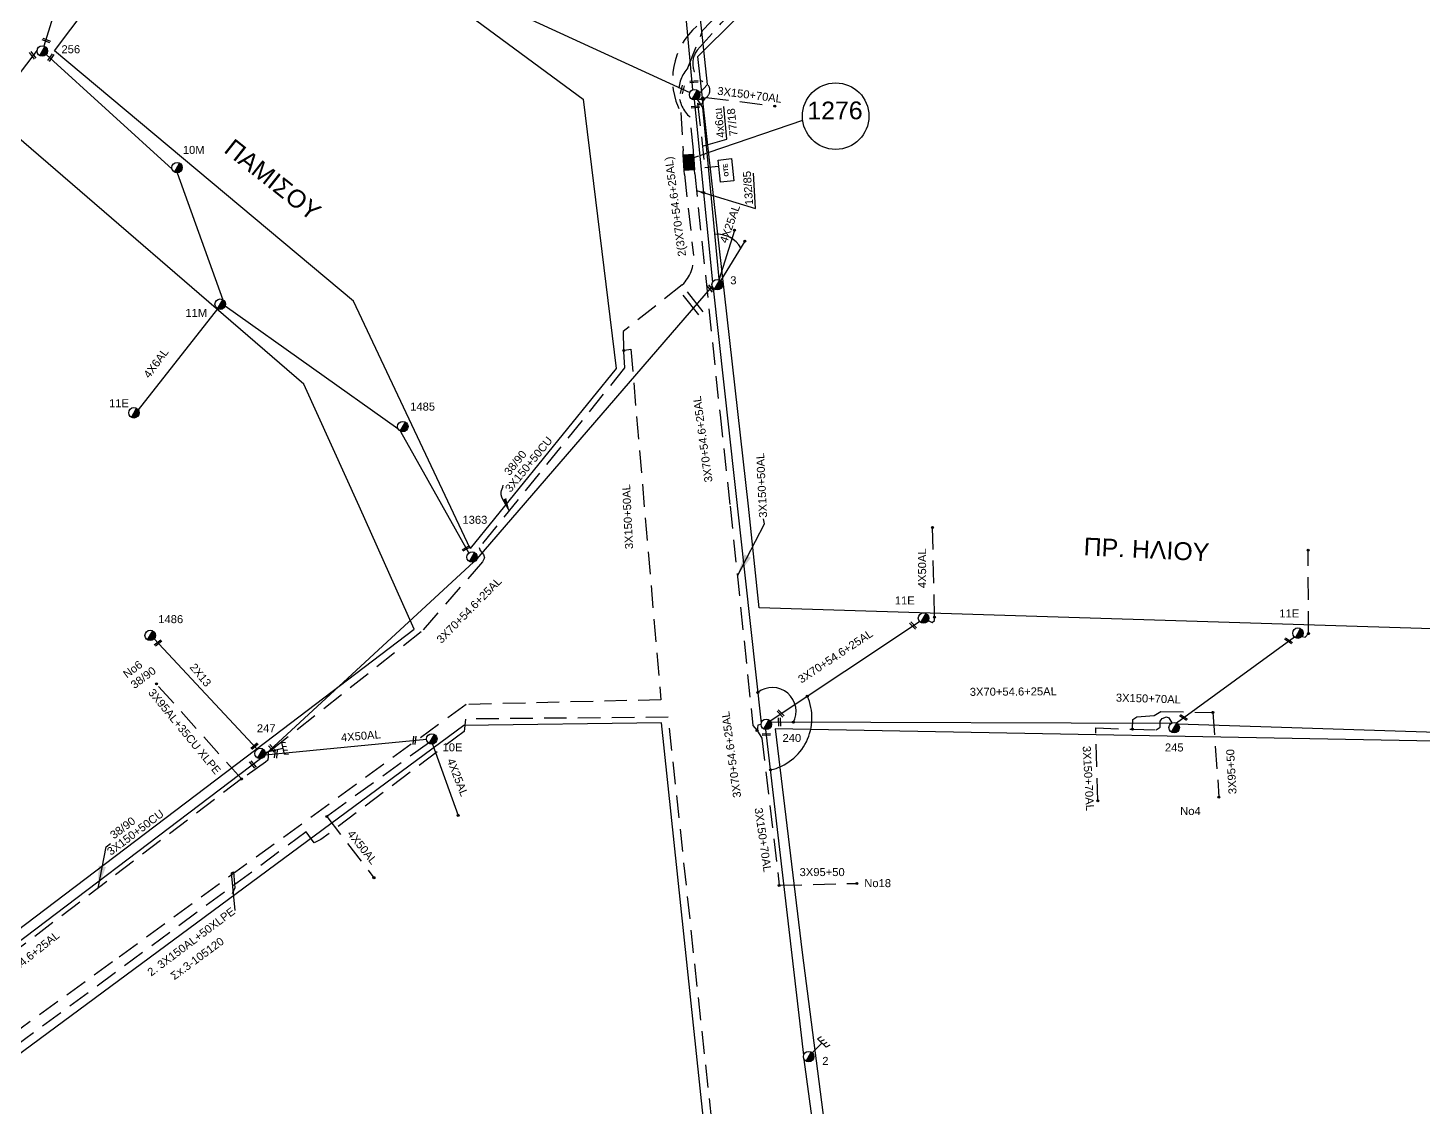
# Model space of a CAD drawing. Header units: millimetres. Extents: x 926 to 2032, y 728 to 1260.
# Drawn here: x 1710.7 to 1867.6, y 991.3 to 1112.6 of the extents above; entities that cross this region are included whole.
import ezdxf

# ---------------------------------------------------------------- set-up
doc = ezdxf.new("R2010")
doc.units = ezdxf.units.MM
doc.linetypes.add('DASHED', pattern=[19.05, 12.7, -6.35])
for name, color, linetype in [('Link Box 4 Διευθύνσεων', 7, 'Continuous'), ('Pillar OTE', 7, 'Continuous'), ('Άγνωστα', 7, 'Continuous'), ('Γέφυρες Εναέριου Δικτύου', 7, 'Continuous'), ('Γείωση', 7, 'Continuous'), ('Γυμνά εναέρια ΧΤ (3Φ)   4x50AL', 7, 'Continuous'), ('Εναέρια παροχή ΧΤ 4x25', 7, 'SYN_LINE'), ('Επιγραφές - Σχήματα', 7, 'Continuous'), ('Καλώδια ΧΤ   3x150+50AL', 7, 'DASHED'), ('Καλώδια ΧΤ   3x150+50CU', 7, 'DASHED'), ('Καλώδια ΧΤ   3x150+70AL', 7, 'DASHED'), ('Καλώδια ΧΤ   3x150AL+50XLPE', 7, 'DASHED'), ('Καλώδια ΧΤ   3x95+50 AL XLPE', 7, 'DASHED'), ('Καλώδια ΧΤ   3x95+50CU', 7, 'DASHED'), ('Μηχανική τομή', 7, 'Continuous'), ('Στύλος ΦΜ', 7, 'Continuous'), ('Στύλος ΦΜ @ 1', 7, 'Continuous'), ('Συνδέσεις', 7, 'Continuous'), ('Συνεστραμμένα ΧΤ   3x70+54.6+25 AL', 7, 'SYN_LINE'), ('Τομή', 7, 'Continuous'), ('Υπόβαθρο ΔΕΗ', 7, 'Continuous'), ('Υπόγεια καλώδια Δικτύου ΧΤ και Παρ. ΧΤ - 3X150+70 AL', 7, 'DASHED'), ('Υπόγεια καλώδια Παροχών ΧΤ   4x50AL', 7, 'DASHED'), ('Υπόγεια καλώδια Παροχών ΧΤ   4x6', 7, 'DASHED')]:
    doc.layers.add(name, color=color, linetype=linetype)
doc.styles.get("Standard").update_dxf_attribs({"font": 'arial.ttf'})
doc.linetypes.add('SYN_LINE', pattern='A,0.5,-0.0001,["/\\/\\/\\/",Standard,S=0.1,R=0,X=0,Y=-0.05],-0.25', length=0.7501)
doc.dimstyles.new('ISO-25', dxfattribs={"dimtxt": 2.5, "dimasz": 2.5, "dimexe": 1.25, "dimexo": 0.625, "dimtad": 1, "dimtxsty": 'Standard', "dimcen": 2.5, "dimadec": 0, "dimazin": 0, "dimtfac": 1, "dimtmove": 0, "dimatfit": 3, "dimfxl": 1, "dimarcsym": 0})

# ---------------------------------------------------------------- blocks, each defined once
blk = doc.blocks.new('ΥΠΑΡΧΩΝ ΤΣΙΜΕΝΤΕΝΙΟΣ ΣΤΥΛΟΣ')
at = {"layer": 'Στύλος ΦΜ'}
blk.add_hatch(color=256, dxfattribs=at).paths.add_polyline_path([(-1.29, -2.28, 0.574793), (2.62, 0, 0.268822), (1.3, 2.27)])
blk.add_line((-1.29, -2.28), (1.3, 2.27), dxfattribs=at)
blk.add_circle((0, 0), 2.62, dxfattribs=at)
at = {"layer": 'Στύλος ΦΜ', "flags": 4}
for tag, p in [('ΤΥΠΟΣ', (-4.91, 3.03)), ('ΑΡΙΘΜΟΣ', (-4.68, 8.05))]:
    blk.add_attdef(tag, p, '', height=4, dxfattribs=at)
blk = doc.blocks.new('ΜΗΧΑΝΙΚΗ ΤΟΜΗ')
at = {"layer": 'Μηχανική τομή', "ltscale": 40}
for p, q in [((-1.89, 0.78), (1.89, 0.78)), ((1.89, 0), (-1.89, 0))]:
    blk.add_line(p, q, dxfattribs=at)
blk = doc.blocks.new('LINK BOX 4 ΑΝΑΧΩΡΗΣΕΩΝ')
at = {"layer": 'Link Box 4 Διευθύνσεων', "ltscale": 40}
blk.add_hatch(color=256, dxfattribs=at).paths.add_polyline_path([(-3.54, 0), (-3.54, -4.67), (3.54, -4.67), (3.54, 0)])
for p, q in [((-3.54, 0), (-5.33, 0)), ((5.33, 0), (3.54, 0)), ((-3.54, -4.67), (-5.33, -4.67)), ((5.33, -4.67), (3.54, -4.67))]:
    blk.add_line(p, q, dxfattribs=at)
blk.add_lwpolyline([(-3.54, -4.67), (-3.54, 0), (3.54, 0), (3.54, -4.67)], close=True, dxfattribs=at)
blk = doc.blocks.new('_ΣΥΝΔΕΣΗ')
at = {"layer": 'Συνδέσεις', "linetype": 'SYN_LINE', "ltscale": 40}
blk.add_hatch(color=256, dxfattribs=at).paths.add_polyline_path([(0.5, -0.01, 1), (-0.5, -0.01, 1)])
at = {"layer": 'Συνδέσεις'}
blk.add_circle((0, -0.01), 0.5, dxfattribs=at)
blk = doc.blocks.new('ΓΕΙΩΣΗ')
at = {"layer": 'Γείωση', "ltscale": 40}
for p, q in [((-2.34, 11.45), (-3, 9.45)), ((-0.34, 11.45), (-1, 9.45)), ((0, 9.45), (0, 0)), ((1.66, 11.45), (1, 9.45)), ((3.66, 11.45), (3, 9.45))]:
    blk.add_line(p, q, dxfattribs=at)
blk.add_lwpolyline([(-3, 9.45), (3, 9.45)], dxfattribs=at)
blk = doc.blocks.new('ΤΟΜΗ')
at = {"layer": 'Τομή', "ltscale": 40}
for p, q in [((-5.68, 0), (5.68, 0)), ((5.68, -2.33), (-5.68, -2.33))]:
    blk.add_line(p, q, dxfattribs=at)
blk = doc.blocks.new('TSONTA XT1')
at = {"ltscale": 40}
h = blk.add_hatch(color=256, dxfattribs=at)
h.dxf.hatch_style = 1
h.paths.add_polyline_path([(595.96, 2487.66), (597.07, 2488.77), (595.96, 2489.87), (594.85, 2488.77)])
blk.add_lwpolyline([(594.85, 2488.77), (595.96, 2489.87), (597.07, 2488.77), (595.96, 2487.66)], close=True, dxfattribs=at)
blk = doc.blocks.new('PILLAR ΟΤΕ')
at = {"layer": 'Pillar OTE', "ltscale": 40}
blk.add_lwpolyline([(-3.31, 2.02), (3.39, 2.02), (3.39, -1.99), (-3.31, -1.99)], close=True, dxfattribs=at)
at = {"layer": 'Pillar OTE', "insert": (-1.81, 0.71), "char_height": 1.3575, "width": 109.961, "attachment_point": 1}
blk.add_mtext('{\\fArial|b1|i0|c161|p34;OTE}', dxfattribs=at)

msp = doc.modelspace()

# ---------------------------------------------------------------- linework, layer by layer
at = {"layer": 'Άγνωστα', "color": 173, "linetype": 'SYN_LINE', "ltscale": 15}
for points in [[(1785.78, 1104.82), (1786.52, 1103.67), (1788.4, 1083.98)], [(1788.4, 1084.29), (1790.18, 1089.89)]]:
    msp.add_lwpolyline(points, dxfattribs=at)
at = {"layer": 'Άγνωστα', "color": 173, "linetype": 'SYN_LINE', "ltscale": 10}
msp.add_lwpolyline([(1788.58, 1084.17), (1791.31, 1088.64)], dxfattribs=at)
at = {"layer": 'Άγνωστα', "color": 6, "linetype": 'SYN_LINE', "ltscale": 20}
msp.add_lwpolyline([(1731.99, 1081.04), (1723.06, 1069.69)], dxfattribs=at)
at = {"layer": 'Άγνωστα', "color": 62, "linetype": 'DASHED', "ltscale": 0.2}
msp.add_lwpolyline([(1853.96, 1044.2), (1854.33, 1044.12), (1854.7, 1044.51), (1854.64, 1053.9)], dxfattribs=at)
at = {"layer": 'Άγνωστα', "color": 2}
msp.add_lwpolyline([(1724.85, 1043.92), (1736.44, 1031.53)], dxfattribs=at)
at = {"layer": 'Γέφυρες Εναέριου Δικτύου'}
for centre, radius, start, end in [((1794.39, 1035.79), 2.66, 330.8166, 128.2178), ((1792.84, 1035.03), 6, 282.8202, 24.1837)]:
    msp.add_arc(centre, radius, start, end, dxfattribs=at)
at = {"layer": 'Γυμνά εναέρια ΧΤ (3Φ)   4x50AL', "color": 2}
msp.add_lwpolyline([(1737.33, 1030.87), (1755.49, 1032.64)], dxfattribs=at)
at = {"layer": 'Εναέρια παροχή ΧΤ 4x25', "color": 2, "ltscale": 20}
msp.add_lwpolyline([(1756.17, 1032.08), (1759.04, 1024.08)], dxfattribs=at)
at = {"layer": 'Επιγραφές - Σχήματα'}
for points in [[(1787.27, 1098.63), (1797.8, 1102.23)], [(1786.7, 1098.43), (1786.95, 1098.52)], [(1787.08, 1098.56), (1787.21, 1098.61)], [(1785.32, 1097.96), (1786.1, 1098.23)], [(1786.36, 1098.32), (1786.56, 1098.39)], [(1733.97, 1013.37), (1733.56, 1017.61), (1733.77, 1017.72), (1733.94, 1015.94), (1733.61, 1015.27)]]:
    msp.add_lwpolyline(points, dxfattribs=at)
at = {"layer": 'Επιγραφές - Σχήματα', "color": 7}
msp.add_circle((1801.51, 1102.7), 3.74, dxfattribs=at)
at = {"layer": 'Επιγραφές - Σχήματα'}
msp.add_arc((1788.18, 1086.36), 3.06, 28.701, 96.0392, dxfattribs=at)
at = {"layer": 'Καλώδια ΧΤ   3x150+50AL', "color": 30, "ltscale": 0.2}
msp.add_lwpolyline([(1786.54, 1112.31), (1793.24, 1119.32), (1797.6, 1123.81), (1800.03, 1126.46), (1801.11, 1127.56), (1801.52, 1127.98, 0.516774), (1801.39, 1128.74), (1800.81, 1129.2)], format="xyb", dxfattribs=at)
for points in [[(1784.89, 1108.12), (1786.54, 1112.31)], [(1785.51, 1098.86), (1785.14, 1102.58)]]:
    msp.add_lwpolyline(points, dxfattribs=at)
at = {"layer": 'Καλώδια ΧΤ   3x150+50AL', "color": 6, "ltscale": 0.2}
msp.add_lwpolyline([(1784.08, 1103.12), (1784.34, 1098.8)], dxfattribs=at)
at = {"layer": 'Καλώδια ΧΤ   3x150+50AL', "color": 133, "ltscale": 0.2}
for points in [[(1785.66, 1096.2), (1788.5, 1069.12)], [(1777.77, 1076.39), (1778.47, 1076.5), (1781.84, 1037.07)], [(1788.5, 1069.12), (1789.64, 1058.85), (1792.19, 1034.18), (1792.66, 1033.62)]]:
    msp.add_lwpolyline(points, dxfattribs=at)
at = {"layer": 'Καλώδια ΧΤ   3x150+50AL', "color": 151, "ltscale": 0.2}
msp.add_lwpolyline([(1790.03, 966.97), (1782.68, 1035.11), (1759.87, 1034.91), (1759.74, 1033.52), (1743.61, 1021.36), (1742.84, 1020.99), (1741.96, 1022.22)], dxfattribs=at)
at = {"layer": 'Καλώδια ΧΤ   3x150+50AL', "color": 6, "ltscale": 0.2}
msp.add_arc((1791.13, 1106.83), 7.97, 131.1399, 207.7864, dxfattribs=at)
at = {"layer": 'Καλώδια ΧΤ   3x150+50AL', "color": 30, "ltscale": 0.2}
msp.add_arc((1787.74, 1105.47), 3.89, 137.112, 227.9336, dxfattribs=at)
at = {"layer": 'Καλώδια ΧΤ   3x150+50CU', "color": 133, "ltscale": 0.2}
for points in [[(1784.49, 1096.14), (1785.52, 1087.03)], [(1784.25, 1083.74), (1777.6, 1078.47), (1777.66, 1076.41)], [(1777.66, 1076.25), (1777.77, 1074.4), (1761.42, 1054.18), (1761.54, 1053.87), (1761.9, 1053.4), (1762.02, 1053.04), (1761.8, 1052.59), (1754.89, 1044.72), (1737.68, 1031.14), (1737.67, 1030.69), (1737.64, 1030.28), (1737.39, 1030.04), (1734.67, 1028.17), (1709.19, 1008.77), (1700.7, 1019.55)]]:
    msp.add_lwpolyline(points, dxfattribs=at)
msp.add_arc((1781.37, 1086.73), 4.16, 313.913, 4.1371, dxfattribs=at)
at = {"layer": 'Καλώδια ΧΤ   3x150+70AL', "color": 133, "ltscale": 0.2}
for points in [[(1785.92, 1110.11), (1788.63, 1113.14), (1797.59, 1122.32), (1802.31, 1127.11), (1803.39, 1128.15)], [(1786.93, 1104.78), (1794.69, 1103.85)]]:
    msp.add_lwpolyline(points, dxfattribs=at)
for centre, radius, start, end in [((1787.86, 1108.64), 2.43, 142.799, 237.4233), ((1786.36, 1105.6), 1, 250.5286, 79.0911)]:
    msp.add_arc(centre, radius, start, end, dxfattribs=at)
at = {"layer": 'Καλώδια ΧΤ   3x150AL+50XLPE', "color": 133, "ltscale": 0.2}
msp.add_lwpolyline([(1781.84, 1037.07), (1759.93, 1036.55), (1720.17, 1007.61), (1704.21, 996.01), (1707.78, 990.7)], dxfattribs=at)
at = {"layer": 'Καλώδια ΧΤ   3x150AL+50XLPE', "color": 151, "ltscale": 0.2}
msp.add_lwpolyline([(1741.96, 1022.22), (1705.88, 995.63), (1708.62, 991.28)], dxfattribs=at)
at = {"layer": 'Καλώδια ΧΤ   3x95+50 AL XLPE', "color": 133, "ltscale": 0.2}
msp.add_lwpolyline([(1734.67, 1028.17), (1725.11, 1038.86)], dxfattribs=at)
at = {"layer": 'Καλώδια ΧΤ   3x95+50CU', "color": 62, "ltscale": 0.2}
msp.add_lwpolyline([(1834.89, 1033.76), (1834.94, 1034.86), (1835.37, 1035.15), (1837.33, 1035.3), (1838.09, 1035.76), (1843.94, 1035.66), (1844.61, 1026.13)], dxfattribs=at)
at = {"layer": 'Καλώδια ΧΤ   3x95+50CU', "color": 133, "ltscale": 0.2}
msp.add_lwpolyline([(1795.16, 1016.21), (1803.9, 1016.43)], dxfattribs=at)
at = {"layer": 'Συνεστραμμένα ΧΤ   3x70+54.6+25 AL', "color": 173, "ltscale": 20}
msp.add_lwpolyline([(1786.21, 1105.28), (1787.08, 1106.26), (1782.54, 1148.83)], dxfattribs=at)
at = {"layer": 'Συνεστραμμένα ΧΤ   3x70+54.6+25 AL', "color": 62, "ltscale": 20}
for points in [[(1785.44, 1105.66), (1781.63, 1147.19)], [(1711.7, 1110.13), (1690.73, 1082.67)], [(1785.6, 1104.52), (1787.66, 1084.02)], [(1787.72, 1083.37), (1793.12, 1034.44)], [(1839.83, 1034.47), (1853.1, 1044.14)], [(1794.22, 1034.58), (1839.25, 1034.43)], [(1839.98, 1034.38), (1874.94, 1033.26)]]:
    msp.add_lwpolyline(points, dxfattribs=at)
at = {"layer": 'Συνεστραμμένα ΧΤ   3x70+54.6+25 AL', "color": 6, "ltscale": 20}
for points in [[(1722.34, 1142.49), (1712.45, 1110.58)], [(1712.71, 1109.62), (1726.87, 1096.75)], [(1727.43, 1096.32), (1732.58, 1082.06)], [(1732.85, 1081.38), (1752.26, 1067.59)], [(1752.57, 1067.25), (1760.23, 1053.57)]]:
    msp.add_lwpolyline(points, dxfattribs=at)
at = {"layer": 'Συνεστραμμένα ΧΤ   3x70+54.6+25 AL', "color": 133, "ltscale": 20}
for points in [[(1757.23, 1118.16), (1785.11, 1105.35)], [(1794.13, 1034.71), (1810.94, 1045.88)], [(1797.91, 997.12), (1793.64, 1033.72)], [(1802.45, 963.45), (1797.97, 996.64)]]:
    msp.add_lwpolyline(points, dxfattribs=at)
at = {"layer": 'Συνεστραμμένα ΧΤ   3x70+54.6+25 AL', "color": 2, "ltscale": 20}
for points in [[(1787.62, 1083.57), (1761.16, 1052.92)], [(1760.8, 1052.57), (1737.35, 1030.93)], [(1736.81, 1030.45), (1703.46, 1005.16)]]:
    msp.add_lwpolyline(points, dxfattribs=at)
at = {"layer": 'Υπόβαθρο ΔΕΗ'}
for points in [[(1905.5, 1162.95), (1922.72, 1154.35), (1908.67, 1121.5), (1890.1, 1078.22), (1881.82, 1058.85), (1875.8, 1044.84), (1792.91, 1047.42), (1791.71, 1058.85), (1786.02, 1109.42), (1812.08, 1135.3), (1827.12, 1150.86), (1839.23, 1162.95)], [(1803.53, 963.99), (1868.76, 971.38), (1874.89, 1032.3), (1794.7, 1033.82), (1797.75, 1008.64), (1803.53, 963.99)]]:
    msp.add_lwpolyline(points, dxfattribs=at)
for points in [[(1760.38, 1054.08), (1760.38, 1054.08), (1760.38, 1054.08), (1747.29, 1081.89), (1713.63, 1110.05), (1732.23, 1134.74), (1773.1, 1104.59), (1776.83, 1074.33)], [(1634.55, 954.76), (1652.79, 968.58), (1695.12, 1000.29), (1715.96, 1016.08), (1737.39, 1032.3), (1754.09, 1045.01), (1747.9, 1058.85), (1741.7, 1072.57), (1707.42, 1102.08), (1674.16, 1058.85), (1650.05, 1027.34), (1624.19, 993.44), (1594.49, 954.76), (1584.27, 941.2), (1586.35, 922.15), (1593.74, 923.59), (1606.79, 933.59)], [(1766.74, 954.76), (1789.12, 966.49), (1781.93, 1034.48), (1759.68, 1034.2), (1708.48, 996.32), (1652.02, 954.76), (1600.4, 916.36), (1588.03, 907.39), (1590.71, 884.08), (1593.27, 861.56), (1600.61, 859.54), (1631.91, 880.47), (1648.8, 891.65), (1671.69, 903.81), (1704.92, 921.66), (1741.53, 941.6)]]:
    msp.add_lwpolyline(points, close=True, dxfattribs=at)
at = {"layer": 'Υπόγεια καλώδια Δικτύου ΧΤ και Παρ. ΧΤ - 3X150+70 AL', "color": 133, "ltscale": 0.2}
msp.add_lwpolyline([(1793.11, 1034.29), (1792.77, 1034.21), (1792.66, 1033.62), (1793.19, 1032.77), (1795.16, 1016.21)], dxfattribs=at)
at = {"layer": 'Υπόγεια καλώδια Δικτύου ΧΤ και Παρ. ΧΤ - 3X150+70 AL', "color": 62, "ltscale": 0.2}
msp.add_lwpolyline([(1831, 1025.72), (1830.77, 1033.91), (1834.89, 1033.76), (1837.56, 1033.7), (1838, 1033.99), (1838, 1034.67), (1838.24, 1034.95), (1838.7, 1035.17), (1838.99, 1035.06), (1839.33, 1034.47)], dxfattribs=at)
at = {"layer": 'Υπόγεια καλώδια Παροχών ΧΤ   4x50AL', "color": 133, "ltscale": 0.2}
msp.add_lwpolyline([(1811.91, 1045.98), (1812.35, 1045.78), (1812.61, 1045.97), (1812.63, 1046.37), (1812.41, 1056.46)], dxfattribs=at)
at = {"layer": 'Υπόγεια καλώδια Παροχών ΧΤ   4x50AL', "color": 151, "ltscale": 0.2}
msp.add_lwpolyline([(1755.71, 1032.21), (1744.28, 1023.95), (1749.58, 1017.07)], dxfattribs=at)
at = {"layer": 'Υπόγεια καλώδια Παροχών ΧΤ   4x6', "color": 133, "linetype": 'DASHED', "ltscale": 0.2}
msp.add_lwpolyline([(1786.6, 1104.42, -0.743142), (1785.98, 1104.15), (1786.79, 1096.92), (1788.34, 1097.09)], format="xyb", dxfattribs=at)

# ---------------------------------------------------------------- block references
at = {"layer": 'Link Box 4 Διευθύνσεων', "xscale": 0.2500000000001544, "yscale": 0.2500000000001544, "zscale": 0.2500000000001544, "rotation": 273.1793524959393}
msp.add_blockref('LINK BOX 4 ΑΝΑΧΩΡΗΣΕΩΝ', (1785.58, 1097.53), dxfattribs=at)
at = {"layer": 'Pillar OTE', "xscale": 0.375, "yscale": 0.375, "zscale": 0.375, "rotation": 96}
msp.add_blockref('PILLAR ΟΤΕ', (1789.17, 1096.58), dxfattribs=at)
at = {"layer": 'Γείωση'}
for p, xscale, yscale, zscale, rotation in [((1737.26, 1031.1), 0.2249999999999369, 0.2249999999999369, 0.2249999999999369, 283.8744661841257), ((1798.47, 996.95), 0.2249999999999172, 0.2249999999999172, 0.2249999999999172, 316.0107842826638)]:
    msp.add_blockref('ΓΕΙΩΣΗ', p, dxfattribs=dict(at, xscale=xscale, yscale=yscale, zscale=zscale, rotation=rotation))
at = {"layer": 'Μηχανική τομή'}
for p, xscale, yscale, zscale, rotation in [((1712.76, 1111.29), 0.2499999999995147, 0.2499999999995147, 0.2499999999995147, 158.3718542827516), ((1711.26, 1109.6), 0.2499999999993693, 0.2499999999993693, 0.2499999999993693, 128.0309081129448), ((1713.31, 1109.22), 0.2499999999993649, 0.2499999999993649, 0.2499999999993649, 55.73737571199486), ((1785.56, 1106.68), 0.2499999999996292, 0.2499999999996292, 0.2499999999996292, 185.0590450387433), ((1784.16, 1105.71), 0.2499999999996266, 0.2499999999996266, 0.2499999999996266, 255.6834190259595), ((1785.71, 1103.83), 0.2499999999996292, 0.2499999999996292, 0.2499999999996292, 185.0590450387433), ((1787.35, 1083.26), 0.2499999999993415, 0.2499999999993415, 0.2499999999993415, 310.5271876522124), ((1759.99, 1054.01), 0.2499999999993936, 0.2499999999993936, 0.2499999999993936, 29.27538196231768), ((1810.14, 1045.35), 0.2499999999993864, 0.2499999999993864, 0.2499999999993864, 314.7859185968721), ((1725.36, 1043.38), 0.2499999999993369, 0.2499999999993369, 0.2499999999993369, 38.76857625279181), ((1852.39, 1043.62), 0.2499999999993944, 0.2499999999993944, 0.2499999999993944, 326.5033223409825), ((1795.25, 1035.46), 0.2499999999993864, 0.2499999999993864, 0.2499999999993864, 314.7859185968721), ((1795.09, 1034.58), 0.2499999999994877, 0.2499999999994877, 0.2499999999994877, 271.3908434737867), ((1840.57, 1035.01), 0.2499999999993944, 0.2499999999993944, 0.2499999999993944, 326.5033223409825), ((1754.23, 1032.51), 0.2499999999994015, 0.2499999999994015, 0.2499999999994015, 85.31569123262985), ((1793.72, 1033.08), 0.2499999999993933, 0.2499999999993933, 0.2499999999993933, 2.537175275321812), ((1736.2, 1031.78), 0.2499999999993369, 0.2499999999993369, 0.2499999999993369, 38.76857625279181), ((1738.03, 1031.55), 0.2499999999993415, 0.2499999999993415, 0.2499999999993415, 310.5271876522124), ((1738.64, 1030.99), 0.2499999999994015, 0.2499999999994015, 0.2499999999994015, 85.31569123262985), ((1735.87, 1029.74), 0.2499999999993415, 0.2499999999993415, 0.2499999999993415, 310.5271876522124)]:
    msp.add_blockref('ΜΗΧΑΝΙΚΗ ΤΟΜΗ', p, dxfattribs=dict(at, xscale=xscale, yscale=yscale, zscale=zscale, rotation=rotation))
at = {"layer": 'Στύλος ΦΜ @ 1', "ltscale": 40}
ref = msp.add_blockref('ΥΠΑΡΧΩΝ ΤΣΙΜΕΝΤΕΝΙΟΣ ΣΤΥΛΟΣ', (1712.27, 1110.02), dxfattribs=dict(at, xscale=0.2249999999999091, yscale=0.2249999999999091, zscale=0.2249999999999091))
ref.add_attrib('ΤΥΠΟΣ', '256', (1714.43, 1109.77), dxfattribs={"layer": 'Στύλος ΦΜ', "height": 0.9, "flags": 4})
at = {"layer": 'Στύλος ΦΜ @ 1', "ltscale": 40, "xscale": 0.2249999999999091, "yscale": 0.2249999999999091, "zscale": 0.2249999999999091}
msp.add_blockref('ΥΠΑΡΧΩΝ ΤΣΙΜΕΝΤΕΝΙΟΣ ΣΤΥΛΟΣ', (1785.64, 1105.11), dxfattribs=at)
at = {"layer": 'Στύλος ΦΜ @ 1', "ltscale": 40}
ref = msp.add_blockref('ΥΠΑΡΧΩΝ ΤΣΙΜΕΝΤΕΝΙΟΣ ΣΤΥΛΟΣ', (1727.43, 1096.91), dxfattribs=dict(at, xscale=0.2249999999999091, yscale=0.2249999999999091, zscale=0.2249999999999091))
ref.add_attrib('ΤΥΠΟΣ', '10M', (1728.08, 1098.45), dxfattribs={"layer": 'Στύλος ΦΜ', "height": 0.9, "flags": 4})
ref = msp.add_blockref('ΥΠΑΡΧΩΝ ΤΣΙΜΕΝΤΕΝΙΟΣ ΣΤΥΛΟΣ', (1788.18, 1083.75), dxfattribs=dict(at, xscale=0.2249999999999091, yscale=0.2249999999999091, zscale=0.2249999999999091))
ref.add_attrib('ΤΥΠΟΣ', '3', (1789.65, 1083.79), dxfattribs={"layer": 'Στύλος ΦΜ', "height": 0.9, "flags": 4})
ref = msp.add_blockref('ΥΠΑΡΧΩΝ ΤΣΙΜΕΝΤΕΝΙΟΣ ΣΤΥΛΟΣ', (1732.28, 1081.55), dxfattribs=dict(at, xscale=0.2249999999999091, yscale=0.2249999999999091, zscale=0.2249999999999091))
ref.add_attrib('ΤΥΠΟΣ', '11M', (1728.37, 1080.13), dxfattribs={"layer": 'Στύλος ΦΜ', "height": 0.9, "flags": 4})
ref = msp.add_blockref('ΥΠΑΡΧΩΝ ΤΣΙΜΕΝΤΕΝΙΟΣ ΣΤΥΛΟΣ', (1722.58, 1069.34), dxfattribs=dict(at, xscale=0.2249999999999091, yscale=0.2249999999999091, zscale=0.2249999999999091))
ref.add_attrib('ΤΥΠΟΣ', '11E', (1719.78, 1069.97), dxfattribs={"layer": 'Στύλος ΦΜ', "height": 0.9, "flags": 4})
ref = msp.add_blockref('ΥΠΑΡΧΩΝ ΤΣΙΜΕΝΤΕΝΙΟΣ ΣΤΥΛΟΣ', (1752.82, 1067.79), dxfattribs=dict(at, xscale=0.2249999999999091, yscale=0.2249999999999091, zscale=0.2249999999999091))
ref.add_attrib('ΤΥΠΟΣ', '1485', (1753.65, 1069.59), dxfattribs={"layer": 'Στύλος ΦΜ', "height": 0.9, "flags": 4})
ref = msp.add_blockref('ΥΠΑΡΧΩΝ ΤΣΙΜΕΝΤΕΝΙΟΣ ΣΤΥΛΟΣ', (1760.61, 1053.12), dxfattribs=dict(at, xscale=0.2249999999999091, yscale=0.2249999999999091, zscale=0.2249999999999091))
ref.add_attrib('ΤΥΠΟΣ', '1363', (1759.53, 1056.86), dxfattribs={"layer": 'Στύλος ΦΜ', "height": 0.9, "flags": 4})
ref = msp.add_blockref('ΥΠΑΡΧΩΝ ΤΣΙΜΕΝΤΕΝΙΟΣ ΣΤΥΛΟΣ', (1811.39, 1046.26), dxfattribs=dict(at, xscale=0.2249999999999091, yscale=0.2249999999999091, zscale=0.2249999999999091))
ref.add_attrib('ΤΥΠΟΣ', '11E', (1808.16, 1047.79), dxfattribs={"layer": 'Στύλος ΦΜ', "height": 0.9, "flags": 4})
ref = msp.add_blockref('ΥΠΑΡΧΩΝ ΤΣΙΜΕΝΤΕΝΙΟΣ ΣΤΥΛΟΣ', (1853.5, 1044.57), dxfattribs=dict(at, xscale=0.2249999999999091, yscale=0.2249999999999091, zscale=0.2249999999999091))
ref.add_attrib('ΤΥΠΟΣ', '11E', (1851.41, 1046.33), dxfattribs={"layer": 'Στύλος ΦΜ', "height": 0.9, "flags": 4})
ref = msp.add_blockref('ΥΠΑΡΧΩΝ ΤΣΙΜΕΝΤΕΝΙΟΣ ΣΤΥΛΟΣ', (1724.41, 1044.31), dxfattribs=dict(at, xscale=0.2249999999999091, yscale=0.2249999999999091, zscale=0.2249999999999091))
ref.add_attrib('ΤΥΠΟΣ', '1486', (1725.32, 1045.69), dxfattribs={"layer": 'Στύλος ΦΜ', "height": 0.9, "flags": 4})
ref = msp.add_blockref('ΥΠΑΡΧΩΝ ΤΣΙΜΕΝΤΕΝΙΟΣ ΣΤΥΛΟΣ', (1736.77, 1031.04), dxfattribs=dict(at, xscale=0.2249999999999091, yscale=0.2249999999999091, zscale=0.2249999999999091))
ref.add_attrib('ΤΥΠΟΣ', '247', (1736.41, 1033.42), dxfattribs={"layer": 'Στύλος ΦΜ', "height": 0.9, "flags": 4})
ref = msp.add_blockref('ΥΠΑΡΧΩΝ ΤΣΙΜΕΝΤΕΝΙΟΣ ΣΤΥΛΟΣ', (1793.7, 1034.31), dxfattribs=dict(at, xscale=0.2249999999999091, yscale=0.2249999999999091, zscale=0.2249999999999091))
ref.add_attrib('ΤΥΠΟΣ', '240', (1795.53, 1032.33), dxfattribs={"layer": 'Στύλος ΦΜ', "height": 0.9, "flags": 4})
ref = msp.add_blockref('ΥΠΑΡΧΩΝ ΤΣΙΜΕΝΤΕΝΙΟΣ ΣΤΥΛΟΣ', (1839.58, 1033.94), dxfattribs=dict(at, xscale=0.2249999999999091, yscale=0.2249999999999091, zscale=0.2249999999999091))
ref.add_attrib('ΤΥΠΟΣ', '245', (1838.54, 1031.26), dxfattribs={"layer": 'Στύλος ΦΜ', "height": 0.9, "flags": 4})
ref = msp.add_blockref('ΥΠΑΡΧΩΝ ΤΣΙΜΕΝΤΕΝΙΟΣ ΣΤΥΛΟΣ', (1756.08, 1032.67), dxfattribs=dict(at, xscale=0.2249999999999091, yscale=0.2249999999999091, zscale=0.2249999999999091))
ref.add_attrib('ΤΥΠΟΣ', '10E', (1757.29, 1031.28), dxfattribs={"layer": 'Στύλος ΦΜ', "height": 0.9, "flags": 4})
ref = msp.add_blockref('ΥΠΑΡΧΩΝ ΤΣΙΜΕΝΤΕΝΙΟΣ ΣΤΥΛΟΣ', (1798.47, 996.95), dxfattribs=dict(at, xscale=0.2249999999999091, yscale=0.2249999999999091, zscale=0.2249999999999091))
ref.add_attrib('ΤΥΠΟΣ', '2', (1800, 996.02), dxfattribs={"layer": 'Στύλος ΦΜ', "height": 0.9, "flags": 4})
at = {"layer": 'Συνδέσεις', "xscale": 0.2, "yscale": 0.2, "zscale": 0.2, "rotation": 6.579454438848475}
msp.add_blockref('TSONTA XT1', (1725.2, 596.51), dxfattribs=at)
at = {"layer": 'Συνδέσεις'}
for p, xscale, yscale, zscale in [((1794.66, 1103.83), 0.2249999999999091, 0.2249999999999091, 0.2249999999999091), ((1790.13, 1089.89), 0.2249999999999091, 0.2249999999999091, 0.2249999999999091), ((1791.28, 1088.65), 0.2249999999999091, 0.2249999999999091, 0.2249999999999091), ((1777.67, 1076.36), 0.2249999999999091, 0.2249999999999091, 0.2249999999999091), ((1812.41, 1056.46), 0.2249999999999091, 0.2249999999999091, 0.2249999999999091), ((1854.64, 1053.9), 0.2249999999999091, 0.2249999999999091, 0.2249999999999091), ((1812.63, 1046.37), 0.2249999999999091, 0.2249999999999091, 0.2249999999999091), ((1854.7, 1044.51), 0.2249999999999091, 0.2249999999999091, 0.2249999999999091), ((1725.11, 1038.86), 0.2249999999999091, 0.2249999999999091, 0.2249999999999091), ((1792.74, 1037.88), 0.2250000000000227, 0.2250000000000227, 0.2250000000000227), ((1798.32, 1037.49), 0.2250000000000227, 0.2250000000000227, 0.2250000000000227), ((1843.94, 1035.66), 0.2249999999999091, 0.2249999999999091, 0.2249999999999091), ((1796.75, 1034.57), 0.2250000000000227, 0.2250000000000227, 0.2250000000000227), ((1792.66, 1033.62), 0.2249999999999091, 0.2249999999999091, 0.2249999999999091), ((1834.89, 1033.76), 0.2249999999999091, 0.2249999999999091, 0.2249999999999091), ((1734.67, 1028.17), 0.2249999999999091, 0.2249999999999091, 0.2249999999999091), ((1794.17, 1029.19), 0.2250000000000227, 0.2250000000000227, 0.2250000000000227), ((1831, 1025.72), 0.2249999999999091, 0.2249999999999091, 0.2249999999999091), ((1844.61, 1026.13), 0.2249999999999091, 0.2249999999999091, 0.2249999999999091), ((1744.28, 1023.95), 0.2249999999999091, 0.2249999999999091, 0.2249999999999091), ((1759.04, 1024.08), 0.2249999999999091, 0.2249999999999091, 0.2249999999999091), ((1749.58, 1017.07), 0.2249999999999091, 0.2249999999999091, 0.2249999999999091), ((1795.16, 1016.21), 0.2249999999999091, 0.2249999999999091, 0.2249999999999091), ((1803.9, 1016.43), 0.2249999999999091, 0.2249999999999091, 0.2249999999999091)]:
    msp.add_blockref('_ΣΥΝΔΕΣΗ', p, dxfattribs=dict(at, xscale=xscale, yscale=yscale, zscale=zscale))
at = {"layer": 'Τομή', "xscale": 0.2499999999998264, "yscale": 0.2499999999998264, "zscale": 0.2499999999998264, "rotation": 308.1680509151674}
msp.add_blockref('ΤΟΜΗ', (1785.68, 1081.82), dxfattribs=at)

# ---------------------------------------------------------------- texts
at = {"layer": 'Γυμνά εναέρια ΧΤ (3Φ)   4x50AL', "color": 7, "insert": (1745.83, 1033.27), "char_height": 0.9, "width": 84.1859, "attachment_point": 1, "rotation": 4.8185}
msp.add_mtext('4X50AL', dxfattribs=at)
at = {"layer": 'Εναέρια παροχή ΧΤ 4x25', "color": 7, "insert": (1758.6, 1030.6), "char_height": 0.9, "width": 84.1859, "attachment_point": 1, "rotation": 291.2704}
msp.add_mtext('4X25AL', dxfattribs=at)
at = {"layer": 'Επιγραφές - Σχήματα', "attachment_point": 1}
for s, insert, char_height, width, rotation in [('1276', (1798.32, 1104.32), 2, 22.6323, 0.2692), ('ΠΑΜΙΣΟΥ', (1733.82, 1100.29), 2, 22.6323, 321.5848), ('ΠΡ. ΗΛΙΟΥ', (1829.46, 1055.32), 2, 22.6323, 357.2507), ('2X13', (1729.49, 1041.28), 0.9, 84.1859, 309.4535)]:
    msp.add_mtext(s, dxfattribs=dict(at, insert=insert, char_height=char_height, width=width, rotation=rotation))
at = {"layer": 'Επιγραφές - Σχήματα', "color": 7, "char_height": 0.9}
for s, insert, width, attachment_point, rotation in [('132/85', (1791.33, 1092.66), 84.1859, 1, 94.0261), ('4X25AL', (1788.43, 1088.64), 84.1859, 1, 70.3746), ('4X6AL', (1723.58, 1073.67), 84.1859, 1, 53.748), ('38/90', (1764.13, 1062.78), 84.1859, 1, 50.8175), ('No6', (1721.25, 1040.17), 84.1859, 1, 36.9685), ('38/90', (1722.1, 1038.98), 84.1859, 1, 36.9685), ('{\\C256;No4}', (1841.41, 1024.56), 13.9242, 5, 359.9263), ('38/90', (1719.79, 1022.09), 84.1859, 1, 36.9685), ('{\\fArial|b0|i0|c161|p34;\\C256;No18}', (1806.23, 1016.45), 13.9242, 5, 359.9263), ('{\\fArial|b0|i0|c161|p34;\\C256;Σ\\fArial|b0|i0|c0|p34;x.3-105120}', (1729.7, 1007.98), 13.9242, 5, 36.429)]:
    msp.add_mtext(s, dxfattribs=dict(at, insert=insert, width=width, attachment_point=attachment_point, rotation=rotation))
at = {"layer": 'Καλώδια ΧΤ   3x150+50AL', "color": 7, "char_height": 0.9, "width": 84.1859, "attachment_point": 1, "rotation": 92.7261}
for insert in [(1792.9, 1057.52), (1777.83, 1053.99)]:
    msp.add_mtext('3X150+50AL', dxfattribs=dict(at, insert=insert))
at = {"layer": 'Καλώδια ΧΤ   3x150+50CU', "color": 7, "char_height": 0.9, "width": 84.1859, "attachment_point": 1}
for insert, rotation in [((1764.24, 1060.89), 50.8175), ((1719.44, 1020.24), 36.9685)]:
    msp.add_mtext('3X150+50CU', dxfattribs=dict(at, insert=insert, rotation=rotation))
at = {"layer": 'Καλώδια ΧΤ   3x150+70AL', "color": 7, "insert": (1788.27, 1106.01), "char_height": 0.9, "width": 84.1859, "attachment_point": 1, "rotation": 352.7179}
msp.add_mtext('3X150+70AL', dxfattribs=at)
at = {"layer": 'Καλώδια ΧΤ   3x150AL+50XLPE', "color": 7, "insert": (1729.02, 1009.87), "char_height": 0.9, "width": 13.9242, "attachment_point": 5, "rotation": 36.8568}
msp.add_mtext('2. 3X150AL+50XLPE', dxfattribs=at)
at = {"layer": 'Καλώδια ΧΤ   3x95+50 AL XLPE', "insert": (1724.82, 1038.42), "char_height": 0.9, "width": 84.1859, "attachment_point": 1, "rotation": 309.4535}
msp.add_mtext('3X95AL+35CU XLPE', dxfattribs=at)
at = {"layer": 'Καλώδια ΧΤ   3x95+50CU', "color": 7, "insert": (1845.7, 1026.44), "char_height": 0.9, "width": 84.1859, "attachment_point": 1, "rotation": 93.1237}
msp.add_mtext('3X95+50', dxfattribs=at)
at = {"layer": 'Καλώδια ΧΤ   3x95+50CU', "color": 7, "insert": (1797.45, 1018.15), "char_height": 0.9, "width": 84.1859, "attachment_point": 1}
msp.add_mtext('3X95+50', dxfattribs=at)
at = {"layer": 'Συνεστραμμένα ΧΤ   3x70+54.6+25 AL', "color": 7, "char_height": 0.9, "width": 84.1859, "attachment_point": 1}
for s, insert, rotation in [('2(3X70+54.6+25AL)', (1783.79, 1086.86), 97.7988), ('3X70+54.6+25AL', (1786.77, 1061.47), 97.7988), ('3X70+54.6+25AL', (1756.52, 1043.97), 45.4901), ('3X70+54.6+25AL', (1706.1, 1005.03), 38.5931)]:
    msp.add_mtext(s, dxfattribs=dict(at, insert=insert, rotation=rotation))
at = {"layer": 'Συνεστραμμένα ΧΤ   3x70+54.6+25 AL', "ltscale": 20, "char_height": 0.9, "width": 84.1859, "attachment_point": 1}
for insert, rotation in [((1796.86, 1039.44), 33.5844), ((1816.24, 1038.41), 0.4107), ((1790.04, 1025.65), 97.9164)]:
    msp.add_mtext(' 3X70+54.6+25AL', dxfattribs=dict(at, insert=insert, rotation=rotation))
at = {"layer": 'Υπόγεια καλώδια Δικτύου ΧΤ και Παρ. ΧΤ - 3X150+70 AL', "color": 7, "char_height": 0.9, "width": 84.1859, "attachment_point": 1}
for insert, rotation in [((1833.04, 1037.77), 358.3051), ((1830.19, 1031.91), 273.0221), ((1793.27, 1025), 278.1624)]:
    msp.add_mtext('3X150+70AL', dxfattribs=dict(at, insert=insert, rotation=rotation))
at = {"layer": 'Υπόγεια καλώδια Παροχών ΧΤ   4x50AL', "color": 7, "ltscale": 0.2, "char_height": 0.9, "attachment_point": 1, "rotation": 96}
for s, insert in [('4x6cu', (1788.14, 1100.23)), ('77/18', (1789.59, 1100.39))]:
    msp.add_mtext_dynamic_manual_height_columns(s, width=1.8, gutter_width=12.5, heights=[0.118], dxfattribs=dict(at, insert=insert))
at = {"layer": 'Υπόγεια καλώδια Παροχών ΧΤ   4x50AL', "color": 7, "char_height": 0.9, "width": 84.1859, "attachment_point": 1}
for insert, rotation in [((1810.78, 1049.62), 90), ((1747.22, 1022.53), 308.6464)]:
    msp.add_mtext('4X50AL', dxfattribs=dict(at, insert=insert, rotation=rotation))

# ---------------------------------------------------------------- leaders
at = {"layer": 'Επιγραφές - Σχήματα'}
for points, override in [([(1786.65, 1099.37), (1789.27, 1100.11), (1788.94, 1103.78)], {"dimasz": 0.5, "dimgap": 0.625, "dimtad": 0}), ([(1785.85, 1094.32), (1792.49, 1092.31), (1792.25, 1096.29)], {"dimasz": 1, "dimgap": 0.625, "dimtad": 0}), ([(1790.45, 1051.02), (1793.52, 1056.85), (1793.38, 1057.41)], {"dimgap": 0.625, "dimtad": 0}), ([(1718.54, 1015.89), (1719.45, 1020.54), (1719.94, 1020.91)], {"dimgap": 0.625, "dimtad": 0})]:
    msp.add_leader(points, dimstyle='ISO-25', override=override, dxfattribs=at)
at = {"layer": 'Επιγραφές - Σχήματα', "path_type": 1}
msp.add_leader([(1764.82, 1058.27), (1763.89, 1060.41), (1764.12, 1061.19)], dimstyle='ISO-25', override={"dimasz": 1.5, "dimgap": 0.625, "dimtad": 0}, dxfattribs=at)

doc.saveas('drawing.dxf')
